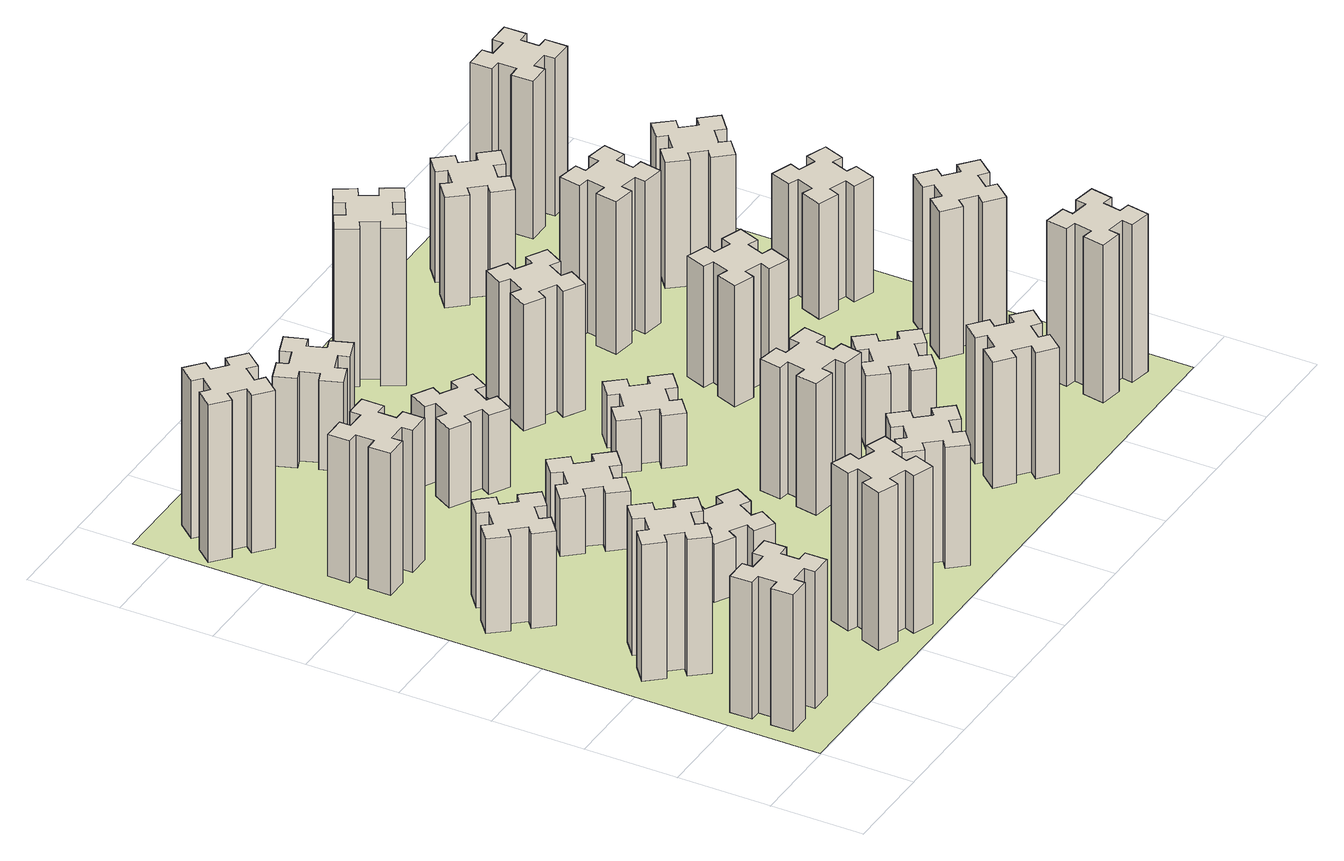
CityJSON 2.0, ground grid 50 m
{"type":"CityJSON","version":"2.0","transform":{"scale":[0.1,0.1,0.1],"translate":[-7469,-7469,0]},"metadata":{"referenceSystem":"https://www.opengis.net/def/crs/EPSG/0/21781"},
"CityObjects":{
"building1":{"type":"Building","attributes":{"class":"1000","function":"1000","usage":"1000","yearOfConstruction":2016,"roofType":"1000","measuredHeight":78,"storeysAboveGround":30,"storeysBelowGround":0},"geometry":[{"type":"Solid","lod":"1","boundaries":[[[[0,1,2,3,4,5,6,7,8,9,10,11,12,13,14,15,16,17,18,19]],[[17,16,20,21]],[[16,15,22,20]],[[15,14,23,22]],[[14,13,24,23]],[[13,12,25,24]],[[12,11,26,25]],[[11,10,27,26]],[[10,9,28,27]],[[9,8,29,28]],[[8,7,30,29]],[[7,6,31,30]],[[6,5,32,31]],[[5,4,33,32]],[[4,3,34,33]],[[3,2,35,34]],[[2,1,36,35]],[[1,0,37,36]],[[0,19,38,37]],[[19,18,39,38]],[[18,17,21,39]],[[24,25,26,27,28,29,30,31,32,33,34,35,36,37,38,39,21,20,22,23]]]]}]},
"building2":{"type":"Building","attributes":{"class":"1000","function":"1000","usage":"1000","yearOfConstruction":2016,"roofType":"1000","measuredHeight":78,"storeysAboveGround":30,"storeysBelowGround":0},"geometry":[{"type":"Solid","lod":"1","boundaries":[[[[40,41,42,43,44,45,46,47,48,49,50,51,52,53,54,55,56,57,58,59]],[[57,56,60,61]],[[56,55,62,60]],[[55,54,63,62]],[[54,53,64,63]],[[53,52,65,64]],[[52,51,66,65]],[[51,50,67,66]],[[50,49,68,67]],[[49,48,69,68]],[[48,47,70,69]],[[47,46,71,70]],[[46,45,72,71]],[[45,44,73,72]],[[44,43,74,73]],[[43,42,75,74]],[[42,41,76,75]],[[41,40,77,76]],[[40,59,78,77]],[[59,58,79,78]],[[58,57,61,79]],[[64,65,66,67,68,69,70,71,72,73,74,75,76,77,78,79,61,60,62,63]]]]}]},
"building3":{"type":"Building","attributes":{"class":"1000","function":"1000","usage":"1000","yearOfConstruction":2016,"roofType":"1000","measuredHeight":54,"storeysAboveGround":30,"storeysBelowGround":0},"geometry":[{"type":"Solid","lod":"1","boundaries":[[[[80,81,82,83,84,85,86,87,88,89,90,91,92,93,94,95,96,97,98,99]],[[97,96,100,101]],[[96,95,102,100]],[[95,94,103,102]],[[94,93,104,103]],[[93,92,105,104]],[[92,91,106,105]],[[91,90,107,106]],[[90,89,108,107]],[[89,88,109,108]],[[88,87,110,109]],[[87,86,111,110]],[[86,85,112,111]],[[85,84,113,112]],[[84,83,114,113]],[[83,82,115,114]],[[82,81,116,115]],[[81,80,117,116]],[[80,99,118,117]],[[99,98,119,118]],[[98,97,101,119]],[[104,105,106,107,108,109,110,111,112,113,114,115,116,117,118,119,101,100,102,103]]]]}]},
"building4":{"type":"Building","attributes":{"class":"1000","function":"1000","usage":"1000","yearOfConstruction":2016,"roofType":"1000","measuredHeight":81,"storeysAboveGround":30,"storeysBelowGround":0},"geometry":[{"type":"Solid","lod":"1","boundaries":[[[[120,121,122,123,124,125,126,127,128,129,130,131,132,133,134,135,136,137,138,139]],[[137,136,140,141]],[[136,135,142,140]],[[135,134,143,142]],[[134,133,144,143]],[[133,132,145,144]],[[132,131,146,145]],[[131,130,147,146]],[[130,129,148,147]],[[129,128,149,148]],[[128,127,150,149]],[[127,126,151,150]],[[126,125,152,151]],[[125,124,153,152]],[[124,123,154,153]],[[123,122,155,154]],[[122,121,156,155]],[[121,120,157,156]],[[120,139,158,157]],[[139,138,159,158]],[[138,137,141,159]],[[144,145,146,147,148,149,150,151,152,153,154,155,156,157,158,159,141,140,142,143]]]]}]},
"building5":{"type":"Building","attributes":{"class":"1000","function":"1000","usage":"1000","yearOfConstruction":2016,"roofType":"1000","measuredHeight":90,"storeysAboveGround":30,"storeysBelowGround":0},"geometry":[{"type":"Solid","lod":"1","boundaries":[[[[160,161,162,163,164,165,166,167,168,169,170,171,172,173,174,175,176,177,178,179]],[[177,176,180,181]],[[176,175,182,180]],[[175,174,183,182]],[[174,173,184,183]],[[173,172,185,184]],[[172,171,186,185]],[[171,170,187,186]],[[170,169,188,187]],[[169,168,189,188]],[[168,167,190,189]],[[167,166,191,190]],[[166,165,192,191]],[[165,164,193,192]],[[164,163,194,193]],[[163,162,195,194]],[[162,161,196,195]],[[161,160,197,196]],[[160,179,198,197]],[[179,178,199,198]],[[178,177,181,199]],[[184,185,186,187,188,189,190,191,192,193,194,195,196,197,198,199,181,180,182,183]]]]}]},
"building6":{"type":"Building","attributes":{"class":"1000","function":"1000","usage":"1000","yearOfConstruction":2016,"roofType":"1000","measuredHeight":90,"storeysAboveGround":30,"storeysBelowGround":0},"geometry":[{"type":"Solid","lod":"1","boundaries":[[[[200,201,202,203,204,205,206,207,208,209,210,211,212,213,214,215,216,217,218,219]],[[217,216,220,221]],[[216,215,222,220]],[[215,214,223,222]],[[214,213,224,223]],[[213,212,225,224]],[[212,211,226,225]],[[211,210,227,226]],[[210,209,228,227]],[[209,208,229,228]],[[208,207,230,229]],[[207,206,231,230]],[[206,205,232,231]],[[205,204,233,232]],[[204,203,234,233]],[[203,202,235,234]],[[202,201,236,235]],[[201,200,237,236]],[[200,219,238,237]],[[219,218,239,238]],[[218,217,221,239]],[[224,225,226,227,228,229,230,231,232,233,234,235,236,237,238,239,221,220,222,223]]]]}]},
"building7":{"type":"Building","attributes":{"class":"1000","function":"1000","usage":"1000","yearOfConstruction":2016,"roofType":"1000","measuredHeight":33,"storeysAboveGround":30,"storeysBelowGround":0},"geometry":[{"type":"Solid","lod":"1","boundaries":[[[[240,241,242,243,244,245,246,247,248,249,250,251,252,253,254,255,256,257,258,259]],[[257,256,260,261]],[[256,255,262,260]],[[255,254,263,262]],[[254,253,264,263]],[[253,252,265,264]],[[252,251,266,265]],[[251,250,267,266]],[[250,249,268,267]],[[249,248,269,268]],[[248,247,270,269]],[[247,246,271,270]],[[246,245,272,271]],[[245,244,273,272]],[[244,243,274,273]],[[243,242,275,274]],[[242,241,276,275]],[[241,240,277,276]],[[240,259,278,277]],[[259,258,279,278]],[[258,257,261,279]],[[264,265,266,267,268,269,270,271,272,273,274,275,276,277,278,279,261,260,262,263]]]]}]},
"building8":{"type":"Building","attributes":{"class":"1000","function":"1000","usage":"1000","yearOfConstruction":2016,"roofType":"1000","measuredHeight":33,"storeysAboveGround":30,"storeysBelowGround":0},"geometry":[{"type":"Solid","lod":"1","boundaries":[[[[280,281,282,283,284,285,286,287,288,289,290,291,292,293,294,295,296,297,298,299]],[[297,296,300,301]],[[296,295,302,300]],[[295,294,303,302]],[[294,293,304,303]],[[293,292,305,304]],[[292,291,306,305]],[[291,290,307,306]],[[290,289,308,307]],[[289,288,309,308]],[[288,287,310,309]],[[287,286,311,310]],[[286,285,312,311]],[[285,284,313,312]],[[284,283,314,313]],[[283,282,315,314]],[[282,281,316,315]],[[281,280,317,316]],[[280,299,318,317]],[[299,298,319,318]],[[298,297,301,319]],[[304,305,306,307,308,309,310,311,312,313,314,315,316,317,318,319,301,300,302,303]]]]}]},
"building9":{"type":"Building","attributes":{"class":"1000","function":"1000","usage":"1000","yearOfConstruction":2016,"roofType":"1000","measuredHeight":69,"storeysAboveGround":30,"storeysBelowGround":0},"geometry":[{"type":"Solid","lod":"1","boundaries":[[[[320,321,322,323,324,325,326,327,328,329,330,331,332,333,334,335,336,337,338,339]],[[337,336,340,341]],[[336,335,342,340]],[[335,334,343,342]],[[334,333,344,343]],[[333,332,345,344]],[[332,331,346,345]],[[331,330,347,346]],[[330,329,348,347]],[[329,328,349,348]],[[328,327,350,349]],[[327,326,351,350]],[[326,325,352,351]],[[325,324,353,352]],[[324,323,354,353]],[[323,322,355,354]],[[322,321,356,355]],[[321,320,357,356]],[[320,339,358,357]],[[339,338,359,358]],[[338,337,341,359]],[[344,345,346,347,348,349,350,351,352,353,354,355,356,357,358,359,341,340,342,343]]]]}]},
"building10":{"type":"Building","attributes":{"class":"1000","function":"1000","usage":"1000","yearOfConstruction":2016,"roofType":"1000","measuredHeight":45,"storeysAboveGround":30,"storeysBelowGround":0},"geometry":[{"type":"Solid","lod":"1","boundaries":[[[[360,361,362,363,364,365,366,367,368,369,370,371,372,373,374,375,376,377,378,379]],[[377,376,380,381]],[[376,375,382,380]],[[375,374,383,382]],[[374,373,384,383]],[[373,372,385,384]],[[372,371,386,385]],[[371,370,387,386]],[[370,369,388,387]],[[369,368,389,388]],[[368,367,390,389]],[[367,366,391,390]],[[366,365,392,391]],[[365,364,393,392]],[[364,363,394,393]],[[363,362,395,394]],[[362,361,396,395]],[[361,360,397,396]],[[360,379,398,397]],[[379,378,399,398]],[[378,377,381,399]],[[384,385,386,387,388,389,390,391,392,393,394,395,396,397,398,399,381,380,382,383]]]]}]},
"building11":{"type":"Building","attributes":{"class":"1000","function":"1000","usage":"1000","yearOfConstruction":2016,"roofType":"1000","measuredHeight":51,"storeysAboveGround":30,"storeysBelowGround":0},"geometry":[{"type":"Solid","lod":"1","boundaries":[[[[400,401,402,403,404,405,406,407,408,409,410,411,412,413,414,415,416,417,418,419]],[[417,416,420,421]],[[416,415,422,420]],[[415,414,423,422]],[[414,413,424,423]],[[413,412,425,424]],[[412,411,426,425]],[[411,410,427,426]],[[410,409,428,427]],[[409,408,429,428]],[[408,407,430,429]],[[407,406,431,430]],[[406,405,432,431]],[[405,404,433,432]],[[404,403,434,433]],[[403,402,435,434]],[[402,401,436,435]],[[401,400,437,436]],[[400,419,438,437]],[[419,418,439,438]],[[418,417,421,439]],[[424,425,426,427,428,429,430,431,432,433,434,435,436,437,438,439,421,420,422,423]]]]}]},
"building12":{"type":"Building","attributes":{"class":"1000","function":"1000","usage":"1000","yearOfConstruction":2016,"roofType":"1000","measuredHeight":75,"storeysAboveGround":30,"storeysBelowGround":0},"geometry":[{"type":"Solid","lod":"1","boundaries":[[[[440,441,442,443,444,445,446,447,448,449,450,451,452,453,454,455,456,457,458,459]],[[457,456,460,461]],[[456,455,462,460]],[[455,454,463,462]],[[454,453,464,463]],[[453,452,465,464]],[[452,451,466,465]],[[451,450,467,466]],[[450,449,468,467]],[[449,448,469,468]],[[448,447,470,469]],[[447,446,471,470]],[[446,445,472,471]],[[445,444,473,472]],[[444,443,474,473]],[[443,442,475,474]],[[442,441,476,475]],[[441,440,477,476]],[[440,459,478,477]],[[459,458,479,478]],[[458,457,461,479]],[[464,465,466,467,468,469,470,471,472,473,474,475,476,477,478,479,461,460,462,463]]]]}]},
"building13":{"type":"Building","attributes":{"class":"1000","function":"1000","usage":"1000","yearOfConstruction":2016,"roofType":"1000","measuredHeight":30,"storeysAboveGround":30,"storeysBelowGround":0},"geometry":[{"type":"Solid","lod":"1","boundaries":[[[[480,481,482,483,484,485,486,487,488,489,490,491,492,493,494,495,496,497,498,499]],[[497,496,500,501]],[[496,495,502,500]],[[495,494,503,502]],[[494,493,504,503]],[[493,492,505,504]],[[492,491,506,505]],[[491,490,507,506]],[[490,489,508,507]],[[489,488,509,508]],[[488,487,510,509]],[[487,486,511,510]],[[486,485,512,511]],[[485,484,513,512]],[[484,483,514,513]],[[483,482,515,514]],[[482,481,516,515]],[[481,480,517,516]],[[480,499,518,517]],[[499,498,519,518]],[[498,497,501,519]],[[504,505,506,507,508,509,510,511,512,513,514,515,516,517,518,519,501,500,502,503]]]]}]},
"building14":{"type":"Building","attributes":{"class":"1000","function":"1000","usage":"1000","yearOfConstruction":2016,"roofType":"1000","measuredHeight":72,"storeysAboveGround":30,"storeysBelowGround":0},"geometry":[{"type":"Solid","lod":"1","boundaries":[[[[520,521,522,523,524,525,526,527,528,529,530,531,532,533,534,535,536,537,538,539]],[[537,536,540,541]],[[536,535,542,540]],[[535,534,543,542]],[[534,533,544,543]],[[533,532,545,544]],[[532,531,546,545]],[[531,530,547,546]],[[530,529,548,547]],[[529,528,549,548]],[[528,527,550,549]],[[527,526,551,550]],[[526,525,552,551]],[[525,524,553,552]],[[524,523,554,553]],[[523,522,555,554]],[[522,521,556,555]],[[521,520,557,556]],[[520,539,558,557]],[[539,538,559,558]],[[538,537,541,559]],[[544,545,546,547,548,549,550,551,552,553,554,555,556,557,558,559,541,540,542,543]]]]}]},
"building15":{"type":"Building","attributes":{"class":"1000","function":"1000","usage":"1000","yearOfConstruction":2016,"roofType":"1000","measuredHeight":72,"storeysAboveGround":30,"storeysBelowGround":0},"geometry":[{"type":"Solid","lod":"1","boundaries":[[[[560,561,562,563,564,565,566,567,568,569,570,571,572,573,574,575,576,577,578,579]],[[577,576,580,581]],[[576,575,582,580]],[[575,574,583,582]],[[574,573,584,583]],[[573,572,585,584]],[[572,571,586,585]],[[571,570,587,586]],[[570,569,588,587]],[[569,568,589,588]],[[568,567,590,589]],[[567,566,591,590]],[[566,565,592,591]],[[565,564,593,592]],[[564,563,594,593]],[[563,562,595,594]],[[562,561,596,595]],[[561,560,597,596]],[[560,579,598,597]],[[579,578,599,598]],[[578,577,581,599]],[[584,585,586,587,588,589,590,591,592,593,594,595,596,597,598,599,581,580,582,583]]]]}]},
"building16":{"type":"Building","attributes":{"class":"1000","function":"1000","usage":"1000","yearOfConstruction":2016,"roofType":"1000","measuredHeight":90,"storeysAboveGround":30,"storeysBelowGround":0},"geometry":[{"type":"Solid","lod":"1","boundaries":[[[[600,601,602,603,604,605,606,607,608,609,610,611,612,613,614,615,616,617,618,619]],[[617,616,620,621]],[[616,615,622,620]],[[615,614,623,622]],[[614,613,624,623]],[[613,612,625,624]],[[612,611,626,625]],[[611,610,627,626]],[[610,609,628,627]],[[609,608,629,628]],[[608,607,630,629]],[[607,606,631,630]],[[606,605,632,631]],[[605,604,633,632]],[[604,603,634,633]],[[603,602,635,634]],[[602,601,636,635]],[[601,600,637,636]],[[600,619,638,637]],[[619,618,639,638]],[[618,617,621,639]],[[624,625,626,627,628,629,630,631,632,633,634,635,636,637,638,639,621,620,622,623]]]]}]},
"building17":{"type":"Building","attributes":{"class":"1000","function":"1000","usage":"1000","yearOfConstruction":2016,"roofType":"1000","measuredHeight":42,"storeysAboveGround":30,"storeysBelowGround":0},"geometry":[{"type":"Solid","lod":"1","boundaries":[[[[640,641,642,643,644,645,646,647,648,649,650,651,652,653,654,655,656,657,658,659]],[[657,656,660,661]],[[656,655,662,660]],[[655,654,663,662]],[[654,653,664,663]],[[653,652,665,664]],[[652,651,666,665]],[[651,650,667,666]],[[650,649,668,667]],[[649,648,669,668]],[[648,647,670,669]],[[647,646,671,670]],[[646,645,672,671]],[[645,644,673,672]],[[644,643,674,673]],[[643,642,675,674]],[[642,641,676,675]],[[641,640,677,676]],[[640,659,678,677]],[[659,658,679,678]],[[658,657,661,679]],[[664,665,666,667,668,669,670,671,672,673,674,675,676,677,678,679,661,660,662,663]]]]}]},
"building18":{"type":"Building","attributes":{"class":"1000","function":"1000","usage":"1000","yearOfConstruction":2016,"roofType":"1000","measuredHeight":69,"storeysAboveGround":30,"storeysBelowGround":0},"geometry":[{"type":"Solid","lod":"1","boundaries":[[[[680,681,682,683,684,685,686,687,688,689,690,691,692,693,694,695,696,697,698,699]],[[697,696,700,701]],[[696,695,702,700]],[[695,694,703,702]],[[694,693,704,703]],[[693,692,705,704]],[[692,691,706,705]],[[691,690,707,706]],[[690,689,708,707]],[[689,688,709,708]],[[688,687,710,709]],[[687,686,711,710]],[[686,685,712,711]],[[685,684,713,712]],[[684,683,714,713]],[[683,682,715,714]],[[682,681,716,715]],[[681,680,717,716]],[[680,699,718,717]],[[699,698,719,718]],[[698,697,701,719]],[[704,705,706,707,708,709,710,711,712,713,714,715,716,717,718,719,701,700,702,703]]]]}]},
"building19":{"type":"Building","attributes":{"class":"1000","function":"1000","usage":"1000","yearOfConstruction":2016,"roofType":"1000","measuredHeight":87,"storeysAboveGround":30,"storeysBelowGround":0},"geometry":[{"type":"Solid","lod":"1","boundaries":[[[[720,721,722,723,724,725,726,727,728,729,730,731,732,733,734,735,736,737,738,739]],[[737,736,740,741]],[[736,735,742,740]],[[735,734,743,742]],[[734,733,744,743]],[[733,732,745,744]],[[732,731,746,745]],[[731,730,747,746]],[[730,729,748,747]],[[729,728,749,748]],[[728,727,750,749]],[[727,726,751,750]],[[726,725,752,751]],[[725,724,753,752]],[[724,723,754,753]],[[723,722,755,754]],[[722,721,756,755]],[[721,720,757,756]],[[720,739,758,757]],[[739,738,759,758]],[[738,737,741,759]],[[744,745,746,747,748,749,750,751,752,753,754,755,756,757,758,759,741,740,742,743]]]]}]},
"building20":{"type":"Building","attributes":{"class":"1000","function":"1000","usage":"1000","yearOfConstruction":2016,"roofType":"1000","measuredHeight":90,"storeysAboveGround":30,"storeysBelowGround":0},"geometry":[{"type":"Solid","lod":"1","boundaries":[[[[760,761,762,763,764,765,766,767,768,769,770,771,772,773,774,775,776,777,778,779]],[[777,776,780,781]],[[776,775,782,780]],[[775,774,783,782]],[[774,773,784,783]],[[773,772,785,784]],[[772,771,786,785]],[[771,770,787,786]],[[770,769,788,787]],[[769,768,789,788]],[[768,767,790,789]],[[767,766,791,790]],[[766,765,792,791]],[[765,764,793,792]],[[764,763,794,793]],[[763,762,795,794]],[[762,761,796,795]],[[761,760,797,796]],[[760,779,798,797]],[[779,778,799,798]],[[778,777,781,799]],[[784,785,786,787,788,789,790,791,792,793,794,795,796,797,798,799,781,780,782,783]]]]}]},
"building21":{"type":"Building","attributes":{"class":"1000","function":"1000","usage":"1000","yearOfConstruction":2016,"roofType":"1000","measuredHeight":63,"storeysAboveGround":30,"storeysBelowGround":0},"geometry":[{"type":"Solid","lod":"1","boundaries":[[[[800,801,802,803,804,805,806,807,808,809,810,811,812,813,814,815,816,817,818,819]],[[817,816,820,821]],[[816,815,822,820]],[[815,814,823,822]],[[814,813,824,823]],[[813,812,825,824]],[[812,811,826,825]],[[811,810,827,826]],[[810,809,828,827]],[[809,808,829,828]],[[808,807,830,829]],[[807,806,831,830]],[[806,805,832,831]],[[805,804,833,832]],[[804,803,834,833]],[[803,802,835,834]],[[802,801,836,835]],[[801,800,837,836]],[[800,819,838,837]],[[819,818,839,838]],[[818,817,821,839]],[[824,825,826,827,828,829,830,831,832,833,834,835,836,837,838,839,821,820,822,823]]]]}]},
"building22":{"type":"Building","attributes":{"class":"1000","function":"1000","usage":"1000","yearOfConstruction":2016,"roofType":"1000","measuredHeight":84,"storeysAboveGround":30,"storeysBelowGround":0},"geometry":[{"type":"Solid","lod":"1","boundaries":[[[[840,841,842,843,844,845,846,847,848,849,850,851,852,853,854,855,856,857,858,859]],[[857,856,860,861]],[[856,855,862,860]],[[855,854,863,862]],[[854,853,864,863]],[[853,852,865,864]],[[852,851,866,865]],[[851,850,867,866]],[[850,849,868,867]],[[849,848,869,868]],[[848,847,870,869]],[[847,846,871,870]],[[846,845,872,871]],[[845,844,873,872]],[[844,843,874,873]],[[843,842,875,874]],[[842,841,876,875]],[[841,840,877,876]],[[840,859,878,877]],[[859,858,879,878]],[[858,857,861,879]],[[864,865,866,867,868,869,870,871,872,873,874,875,876,877,878,879,861,860,862,863]]]]}]},
"building23":{"type":"Building","attributes":{"class":"1000","function":"1000","usage":"1000","yearOfConstruction":2016,"roofType":"1000","measuredHeight":66,"storeysAboveGround":30,"storeysBelowGround":0},"geometry":[{"type":"Solid","lod":"1","boundaries":[[[[880,881,882,883,884,885,886,887,888,889,890,891,892,893,894,895,896,897,898,899]],[[897,896,900,901]],[[896,895,902,900]],[[895,894,903,902]],[[894,893,904,903]],[[893,892,905,904]],[[892,891,906,905]],[[891,890,907,906]],[[890,889,908,907]],[[889,888,909,908]],[[888,887,910,909]],[[887,886,911,910]],[[886,885,912,911]],[[885,884,913,912]],[[884,883,914,913]],[[883,882,915,914]],[[882,881,916,915]],[[881,880,917,916]],[[880,899,918,917]],[[899,898,919,918]],[[898,897,901,919]],[[904,905,906,907,908,909,910,911,912,913,914,915,916,917,918,919,901,900,902,903]]]]}]},
"building24":{"type":"Building","attributes":{"class":"1000","function":"1000","usage":"1000","yearOfConstruction":2016,"roofType":"1000","measuredHeight":72,"storeysAboveGround":30,"storeysBelowGround":0},"geometry":[{"type":"Solid","lod":"1","boundaries":[[[[920,921,922,923,924,925,926,927,928,929,930,931,932,933,934,935,936,937,938,939]],[[937,936,940,941]],[[936,935,942,940]],[[935,934,943,942]],[[934,933,944,943]],[[933,932,945,944]],[[932,931,946,945]],[[931,930,947,946]],[[930,929,948,947]],[[929,928,949,948]],[[928,927,950,949]],[[927,926,951,950]],[[926,925,952,951]],[[925,924,953,952]],[[924,923,954,953]],[[923,922,955,954]],[[922,921,956,955]],[[921,920,957,956]],[[920,939,958,957]],[[939,938,959,958]],[[938,937,941,959]],[[944,945,946,947,948,949,950,951,952,953,954,955,956,957,958,959,941,940,942,943]]]]}]},
"building25":{"type":"Building","attributes":{"class":"1000","function":"1000","usage":"1000","yearOfConstruction":2016,"roofType":"1000","measuredHeight":90,"storeysAboveGround":30,"storeysBelowGround":0},"geometry":[{"type":"Solid","lod":"1","boundaries":[[[[960,961,962,963,964,965,966,967,968,969,970,971,972,973,974,975,976,977,978,979]],[[977,976,980,981]],[[976,975,982,980]],[[975,974,983,982]],[[974,973,984,983]],[[973,972,985,984]],[[972,971,986,985]],[[971,970,987,986]],[[970,969,988,987]],[[969,968,989,988]],[[968,967,990,989]],[[967,966,991,990]],[[966,965,992,991]],[[965,964,993,992]],[[964,963,994,993]],[[963,962,995,994]],[[962,961,996,995]],[[961,960,997,996]],[[960,979,998,997]],[[979,978,999,998]],[[978,977,981,999]],[[984,985,986,987,988,989,990,991,992,993,994,995,996,997,998,999,981,980,982,983]]]]}]},
"landuse1":{"type":"LandUse","attributes":{"name":"plot1","function":"1010"},"geometry":[{"type":"MultiSurface","lod":"1","boundaries":[[[1000,1001,1002,1003]]]}]}
},
"vertices":[
[165,425,0],[165,325,0],[105,325,0],[105,205,0],[225,205,0],[225,265,0],[325,265,0],[325,205,0],[445,205,0],[445,325,0],[385,325,0],[385,425,0],[445,425,0],[445,545,0],[325,545,0],[325,485,0],[225,485,0],[225,545,0],[105,545,0],[105,425,0],[225,485,780],[225,545,780],[325,485,780],[325,545,780],[445,545,780],[445,425,780],[385,425,780],[385,325,780],[445,325,780],[445,205,780],[325,205,780],[325,265,780],[225,265,780],[225,205,780],[105,205,780],[105,325,780],[165,325,780],[165,425,780],[105,425,780],[105,545,780],
[492,1048,0],[427,1124,0],[473,1163,0],[396,1255,0],[304,1178,0],[343,1132,0],[266,1067,0],[228,1113,0],[136,1036,0],[213,944,0],[259,983,0],[323,906,0],[277,868,0],[354,776,0],[446,853,0],[408,899,0],[484,963,0],[523,917,0],[615,994,0],[538,1086,0],[484,963,780],[523,917,780],[408,899,780],[446,853,780],[354,776,780],[277,868,780],[323,906,780],[259,983,780],[213,944,780],[136,1036,780],[228,1113,780],[266,1067,780],[343,1132,780],[304,1178,780],[396,1255,780],[473,1163,780],[427,1124,780],[492,1048,780],[538,1086,780],[615,994,780],
[492,1888,0],[427,1964,0],[473,2003,0],[396,2095,0],[304,2018,0],[343,1972,0],[266,1907,0],[228,1953,0],[136,1876,0],[213,1784,0],[259,1823,0],[323,1746,0],[277,1708,0],[354,1616,0],[446,1693,0],[408,1739,0],[484,1803,0],[523,1757,0],[615,1834,0],[538,1926,0],[484,1803,540],[523,1757,540],[408,1739,540],[446,1693,540],[354,1616,540],[277,1708,540],[323,1746,540],[259,1823,540],[213,1784,540],[136,1876,540],[228,1953,540],[266,1907,540],[343,1972,540],[304,2018,540],[396,2095,540],[473,2003,540],[427,1964,540],[492,1888,540],[538,1926,540],[615,1834,540],
[485,2545,0],[485,2645,0],[545,2645,0],[545,2765,0],[425,2765,0],[425,2705,0],[325,2705,0],[325,2765,0],[205,2765,0],[205,2645,0],[265,2645,0],[265,2545,0],[205,2545,0],[205,2425,0],[325,2425,0],[325,2485,0],[425,2485,0],[425,2425,0],[545,2425,0],[545,2545,0],[425,2485,810],[425,2425,810],[325,2485,810],[325,2425,810],[205,2425,810],[205,2545,810],[265,2545,810],[265,2645,810],[205,2645,810],[205,2765,810],[325,2765,810],[325,2705,810],[425,2705,810],[425,2765,810],[545,2765,810],[545,2645,810],[485,2645,810],[485,2545,810],[545,2545,810],[545,2425,810],
[1029,360,0],[995,266,0],[939,287,0],[897,174,0],[1010,133,0],[1031,189,0],[1125,155,0],[1104,99,0],[1217,57,0],[1258,170,0],[1202,191,0],[1236,285,0],[1292,264,0],[1333,377,0],[1220,418,0],[1200,362,0],[1106,396,0],[1127,452,0],[1014,493,0],[973,380,0],[1106,396,900],[1127,452,900],[1200,362,900],[1220,418,900],[1333,377,900],[1292,264,900],[1236,285,900],[1202,191,900],[1258,170,900],[1217,57,900],[1104,99,900],[1125,155,900],[1031,189,900],[1010,133,900],[897,174,900],[939,287,900],[995,266,900],[1029,360,900],[973,380,900],[1014,493,900],
[384,3387,0],[308,3452,0],[346,3498,0],[254,3575,0],[177,3483,0],[223,3444,0],[159,3368,0],[113,3406,0],[36,3314,0],[128,3237,0],[166,3283,0],[243,3219,0],[204,3173,0],[296,3096,0],[373,3188,0],[327,3226,0],[392,3303,0],[438,3264,0],[515,3356,0],[423,3433,0],[392,3303,900],[438,3264,900],[327,3226,900],[373,3188,900],[296,3096,900],[204,3173,900],[243,3219,900],[166,3283,900],[128,3237,900],[36,3314,900],[113,3406,900],[159,3368,900],[223,3444,900],[177,3483,900],[254,3575,900],[346,3498,900],[308,3452,900],[384,3387,900],[423,3433,900],[515,3356,900],
[1186,1017,0],[1236,1104,0],[1288,1074,0],[1348,1178,0],[1244,1238,0],[1214,1186,0],[1127,1236,0],[1157,1288,0],[1053,1348,0],[993,1244,0],[1045,1214,0],[995,1127,0],[943,1157,0],[883,1053,0],[987,993,0],[1017,1045,0],[1104,995,0],[1074,943,0],[1178,883,0],[1238,987,0],[1104,995,330],[1074,943,330],[1017,1045,330],[987,993,330],[883,1053,330],[943,1157,330],[995,1127,330],[1045,1214,330],[993,1244,330],[1053,1348,330],[1157,1288,330],[1127,1236,330],[1214,1186,330],[1244,1238,330],[1348,1178,330],[1288,1074,330],[1236,1104,330],[1186,1017,330],[1238,987,330],[1178,883,330],
[1083,1972,0],[1006,1907,0],[968,1953,0],[876,1876,0],[953,1784,0],[999,1823,0],[1063,1746,0],[1017,1708,0],[1094,1616,0],[1186,1693,0],[1148,1739,0],[1224,1803,0],[1263,1757,0],[1355,1834,0],[1278,1926,0],[1232,1888,0],[1167,1964,0],[1213,2003,0],[1136,2095,0],[1044,2018,0],[1167,1964,330],[1213,2003,330],[1232,1888,330],[1278,1926,330],[1355,1834,330],[1263,1757,330],[1224,1803,330],[1148,1739,330],[1186,1693,330],[1094,1616,330],[1017,1708,330],[1063,1746,330],[999,1823,330],[953,1784,330],[876,1876,330],[968,1953,330],[1006,1907,330],[1083,1972,330],[1044,2018,330],[1136,2095,330],
[1639,343,0],[1703,266,0],[1657,228,0],[1734,136,0],[1826,213,0],[1788,259,0],[1864,323,0],[1903,277,0],[1995,354,0],[1918,446,0],[1872,408,0],[1807,484,0],[1853,523,0],[1776,615,0],[1684,538,0],[1723,492,0],[1646,427,0],[1608,473,0],[1516,396,0],[1593,304,0],[1646,427,690],[1608,473,690],[1723,492,690],[1684,538,690],[1776,615,690],[1853,523,690],[1807,484,690],[1872,408,690],[1918,446,690],[1995,354,690],[1903,277,690],[1864,323,690],[1788,259,690],[1826,213,690],[1734,136,690],[1657,228,690],[1703,266,690],[1639,343,690],[1593,304,690],[1516,396,690],
[1117,2525,0],[1204,2475,0],[1174,2423,0],[1278,2363,0],[1338,2467,0],[1286,2497,0],[1336,2584,0],[1388,2554,0],[1448,2658,0],[1344,2718,0],[1314,2666,0],[1227,2716,0],[1257,2768,0],[1153,2828,0],[1093,2724,0],[1145,2694,0],[1095,2607,0],[1043,2637,0],[983,2533,0],[1087,2473,0],[1095,2607,450],[1043,2637,450],[1145,2694,450],[1093,2724,450],[1153,2828,450],[1257,2768,450],[1227,2716,450],[1314,2666,450],[1344,2718,450],[1448,2658,450],[1388,2554,450],[1336,2584,450],[1286,2497,450],[1338,2467,450],[1278,2363,450],[1174,2423,450],[1204,2475,450],[1117,2525,450],[1087,2473,450],[983,2533,450],
[1125,3456,0],[1031,3422,0],[1010,3478,0],[897,3437,0],[939,3324,0],[995,3345,0],[1029,3251,0],[973,3230,0],[1014,3117,0],[1127,3159,0],[1106,3215,0],[1200,3249,0],[1220,3193,0],[1333,3234,0],[1292,3347,0],[1236,3326,0],[1202,3420,0],[1258,3440,0],[1217,3553,0],[1104,3512,0],[1202,3420,510],[1258,3440,510],[1236,3326,510],[1292,3347,510],[1333,3234,510],[1220,3193,510],[1200,3249,510],[1106,3215,510],[1127,3159,510],[1014,3117,510],[973,3230,510],[1029,3251,510],[995,3345,510],[939,3324,510],[897,3437,510],[1010,3478,510],[1031,3422,510],[1125,3456,510],[1104,3512,510],[1217,3553,510],
[2055,1047,0],[2072,1145,0],[2131,1135,0],[2152,1253,0],[2034,1274,0],[2024,1215,0],[1925,1232,0],[1936,1291,0],[1817,1312,0],[1797,1194,0],[1856,1184,0],[1838,1085,0],[1779,1096,0],[1758,977,0],[1877,957,0],[1887,1016,0],[1985,998,0],[1975,939,0],[2093,918,0],[2114,1037,0],[1985,998,750],[1975,939,750],[1887,1016,750],[1877,957,750],[1758,977,750],[1779,1096,750],[1838,1085,750],[1856,1184,750],[1797,1194,750],[1817,1312,750],[1936,1291,750],[1925,1232,750],[2024,1215,750],[2034,1274,750],[2152,1253,750],[2131,1135,750],[2072,1145,750],[2055,1047,750],[2114,1037,750],[2093,918,750],
[1972,1988,0],[1907,2064,0],[1953,2103,0],[1876,2195,0],[1784,2118,0],[1823,2072,0],[1746,2007,0],[1708,2053,0],[1616,1976,0],[1693,1884,0],[1739,1923,0],[1803,1846,0],[1757,1808,0],[1834,1716,0],[1926,1793,0],[1888,1839,0],[1964,1903,0],[2003,1857,0],[2095,1934,0],[2018,2026,0],[1964,1903,300],[2003,1857,300],[1888,1839,300],[1926,1793,300],[1834,1716,300],[1757,1808,300],[1803,1846,300],[1739,1923,300],[1693,1884,300],[1616,1976,300],[1708,2053,300],[1746,2007,300],[1823,2072,300],[1784,2118,300],[1876,2195,300],[1953,2103,300],[1907,2064,300],[1972,1988,300],[2018,2026,300],[2095,1934,300],
[2486,323,0],[2563,259,0],[2524,213,0],[2616,136,0],[2693,228,0],[2647,266,0],[2712,343,0],[2758,304,0],[2835,396,0],[2743,473,0],[2704,427,0],[2628,492,0],[2666,538,0],[2574,615,0],[2497,523,0],[2543,484,0],[2479,408,0],[2433,446,0],[2356,354,0],[2448,277,0],[2479,408,720],[2433,446,720],[2543,484,720],[2497,523,720],[2574,615,720],[2666,538,720],[2628,492,720],[2704,427,720],[2743,473,720],[2835,396,720],[2758,304,720],[2712,343,720],[2647,266,720],[2693,228,720],[2616,136,720],[2524,213,720],[2563,259,720],[2486,323,720],[2448,277,720],[2356,354,720],
[2026,2497,0],[2076,2584,0],[2128,2554,0],[2188,2658,0],[2084,2718,0],[2054,2666,0],[1967,2716,0],[1997,2768,0],[1893,2828,0],[1833,2724,0],[1885,2694,0],[1835,2607,0],[1783,2637,0],[1723,2533,0],[1827,2473,0],[1857,2525,0],[1944,2475,0],[1914,2423,0],[2018,2363,0],[2078,2467,0],[1944,2475,720],[1914,2423,720],[1857,2525,720],[1827,2473,720],[1723,2533,720],[1783,2637,720],[1835,2607,720],[1885,2694,720],[1833,2724,720],[1893,2828,720],[1997,2768,720],[1967,2716,720],[2054,2666,720],[2084,2718,720],[2188,2658,720],[2128,2554,720],[2076,2584,720],[2026,2497,720],[2078,2467,720],[2018,2363,720],
[1844,3556,0],[1757,3506,0],[1727,3558,0],[1623,3498,0],[1683,3394,0],[1735,3424,0],[1785,3337,0],[1733,3307,0],[1793,3203,0],[1897,3263,0],[1867,3315,0],[1954,3365,0],[1984,3313,0],[2088,3373,0],[2028,3477,0],[1976,3447,0],[1926,3534,0],[1978,3564,0],[1918,3668,0],[1814,3608,0],[1926,3534,900],[1978,3564,900],[1976,3447,900],[2028,3477,900],[2088,3373,900],[1984,3313,900],[1954,3365,900],[1867,3315,900],[1897,3263,900],[1793,3203,900],[1733,3307,900],[1785,3337,900],[1735,3424,900],[1683,3394,900],[1623,3498,900],[1727,3558,900],[1757,3506,900],[1844,3556,900],[1814,3608,900],[1918,3668,900],
[2563,1132,0],[2486,1067,0],[2448,1113,0],[2356,1036,0],[2433,944,0],[2479,983,0],[2543,906,0],[2497,868,0],[2574,776,0],[2666,853,0],[2628,899,0],[2704,963,0],[2743,917,0],[2835,994,0],[2758,1086,0],[2712,1048,0],[2647,1124,0],[2693,1163,0],[2616,1255,0],[2524,1178,0],[2647,1124,420],[2693,1163,420],[2712,1048,420],[2758,1086,420],[2835,994,420],[2743,917,420],[2704,963,420],[2628,899,420],[2666,853,420],[2574,776,420],[2497,868,420],[2543,906,420],[2479,983,420],[2433,944,420],[2356,1036,420],[2448,1113,420],[2486,1067,420],[2563,1132,420],[2524,1178,420],[2616,1255,420],
[2682,1771,0],[2716,1865,0],[2772,1844,0],[2813,1957,0],[2700,1998,0],[2680,1942,0],[2586,1976,0],[2607,2032,0],[2494,2073,0],[2453,1960,0],[2509,1940,0],[2475,1846,0],[2419,1867,0],[2377,1754,0],[2490,1713,0],[2511,1769,0],[2605,1735,0],[2584,1679,0],[2697,1637,0],[2738,1750,0],[2605,1735,690],[2584,1679,690],[2511,1769,690],[2490,1713,690],[2377,1754,690],[2419,1867,690],[2475,1846,690],[2509,1940,690],[2453,1960,690],[2494,2073,690],[2607,2032,690],[2586,1976,690],[2680,1942,690],[2700,1998,690],[2813,1957,690],[2772,1844,690],[2716,1865,690],[2682,1771,690],[2738,1750,690],[2697,1637,690],
[2596,2664,0],[2578,2565,0],[2519,2576,0],[2498,2457,0],[2617,2437,0],[2627,2496,0],[2725,2478,0],[2715,2419,0],[2833,2398,0],[2854,2517,0],[2795,2527,0],[2812,2625,0],[2871,2615,0],[2892,2733,0],[2774,2754,0],[2764,2695,0],[2665,2712,0],[2676,2771,0],[2557,2792,0],[2537,2674,0],[2665,2712,870],[2676,2771,870],[2764,2695,870],[2774,2754,870],[2892,2733,870],[2871,2615,870],[2812,2625,870],[2795,2527,870],[2854,2517,870],[2833,2398,870],[2715,2419,870],[2725,2478,870],[2627,2496,870],[2617,2437,870],[2498,2457,870],[2519,2576,870],[2578,2565,870],[2596,2664,870],[2537,2674,870],[2557,2792,870],
[3504,475,0],[3405,492,0],[3416,551,0],[3297,572,0],[3277,454,0],[3336,444,0],[3318,345,0],[3259,356,0],[3238,237,0],[3357,217,0],[3367,276,0],[3465,258,0],[3455,199,0],[3573,178,0],[3594,297,0],[3535,307,0],[3552,405,0],[3611,395,0],[3632,513,0],[3514,534,0],[3552,405,900],[3611,395,900],[3535,307,900],[3594,297,900],[3573,178,900],[3455,199,900],[3465,258,900],[3367,276,900],[3357,217,900],[3238,237,900],[3259,356,900],[3318,345,900],[3336,444,900],[3277,454,900],[3297,572,900],[3416,551,900],[3405,492,900],[3504,475,900],[3514,534,900],[3632,513,900],
[2812,3368,0],[2747,3444,0],[2793,3483,0],[2716,3575,0],[2624,3498,0],[2663,3452,0],[2586,3387,0],[2548,3433,0],[2456,3356,0],[2533,3264,0],[2579,3303,0],[2643,3226,0],[2597,3188,0],[2674,3096,0],[2766,3173,0],[2728,3219,0],[2804,3283,0],[2843,3237,0],[2935,3314,0],[2858,3406,0],[2804,3283,630],[2843,3237,630],[2728,3219,630],[2766,3173,630],[2674,3096,630],[2597,3188,630],[2643,3226,630],[2579,3303,630],[2533,3264,630],[2456,3356,630],[2548,3433,630],[2586,3387,630],[2663,3452,630],[2624,3498,630],[2716,3575,630],[2793,3483,630],[2747,3444,630],[2812,3368,630],[2858,3406,630],[2935,3314,630],
[3487,1006,0],[3552,1083,0],[3598,1044,0],[3675,1136,0],[3583,1213,0],[3544,1167,0],[3468,1232,0],[3506,1278,0],[3414,1355,0],[3337,1263,0],[3383,1224,0],[3319,1148,0],[3273,1186,0],[3196,1094,0],[3288,1017,0],[3326,1063,0],[3403,999,0],[3364,953,0],[3456,876,0],[3533,968,0],[3403,999,840],[3364,953,840],[3326,1063,840],[3288,1017,840],[3196,1094,840],[3273,1186,840],[3319,1148,840],[3383,1224,840],[3337,1263,840],[3414,1355,840],[3506,1278,840],[3468,1232,840],[3544,1167,840],[3583,1213,840],[3675,1136,840],[3598,1044,840],[3552,1083,840],[3487,1006,840],[3533,968,840],[3456,876,840],
[3520,1942,0],[3426,1976,0],[3447,2032,0],[3334,2073,0],[3293,1960,0],[3349,1940,0],[3315,1846,0],[3259,1867,0],[3217,1754,0],[3330,1713,0],[3351,1769,0],[3445,1735,0],[3424,1679,0],[3537,1637,0],[3578,1750,0],[3522,1771,0],[3556,1865,0],[3612,1844,0],[3653,1957,0],[3540,1998,0],[3556,1865,660],[3612,1844,660],[3522,1771,660],[3578,1750,660],[3537,1637,660],[3424,1679,660],[3445,1735,660],[3351,1769,660],[3330,1713,660],[3217,1754,660],[3259,1867,660],[3315,1846,660],[3349,1940,660],[3293,1960,660],[3334,2073,660],[3447,2032,660],[3426,1976,660],[3520,1942,660],[3540,1998,660],[3653,1957,660],
[3219,2463,0],[3283,2386,0],[3237,2348,0],[3314,2256,0],[3406,2333,0],[3368,2379,0],[3444,2443,0],[3483,2397,0],[3575,2474,0],[3498,2566,0],[3452,2528,0],[3387,2604,0],[3433,2643,0],[3356,2735,0],[3264,2658,0],[3303,2612,0],[3226,2547,0],[3188,2593,0],[3096,2516,0],[3173,2424,0],[3226,2547,720],[3188,2593,720],[3303,2612,720],[3264,2658,720],[3356,2735,720],[3433,2643,720],[3387,2604,720],[3452,2528,720],[3498,2566,720],[3575,2474,720],[3483,2397,720],[3444,2443,720],[3368,2379,720],[3406,2333,720],[3314,2256,720],[3237,2348,720],[3283,2386,720],[3219,2463,720],[3173,2424,720],[3096,2516,720],
[3285,3325,0],[3385,3325,0],[3385,3265,0],[3505,3265,0],[3505,3385,0],[3445,3385,0],[3445,3485,0],[3505,3485,0],[3505,3605,0],[3385,3605,0],[3385,3545,0],[3285,3545,0],[3285,3605,0],[3165,3605,0],[3165,3485,0],[3225,3485,0],[3225,3385,0],[3165,3385,0],[3165,3265,0],[3285,3265,0],[3225,3385,900],[3165,3385,900],[3225,3485,900],[3165,3485,900],[3165,3605,900],[3285,3605,900],[3285,3545,900],[3385,3545,900],[3385,3605,900],[3505,3605,900],[3505,3485,900],[3445,3485,900],[3445,3385,900],[3505,3385,900],[3505,3265,900],[3385,3265,900],[3385,3325,900],[3285,3325,900],[3285,3265,900],[3165,3265,900],
[5,3705,0],[3705,3705,0],[3705,5,0],[5,5,0]
]}
